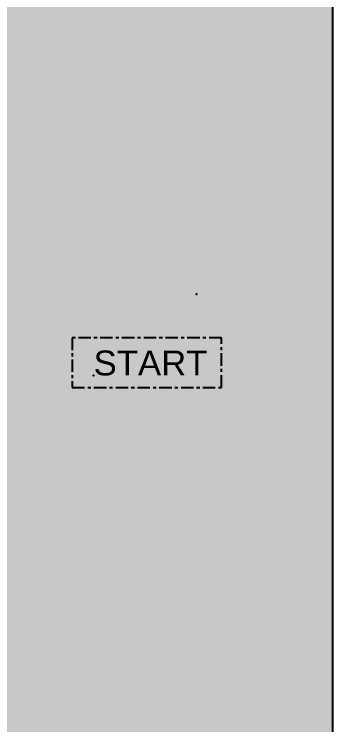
# Model space of a CAD drawing. Header units: millimetres. Extents: x -244126 to 368105, y -173968 to 259060.
# Drawn here: x 361701 to 368105, y 126819 to 141091 of the extents above; entities that cross this region are included whole.
import ezdxf
from ezdxf.lldxf.tags import DXFTag

# ---------------------------------------------------------------- set-up
doc = ezdxf.new("R2010")
doc.units = ezdxf.units.MM
doc.header["$MEASUREMENT"] = 0
doc.linetypes.add('005_GG_TA_LINE', pattern=[13.75, 5, -1.25, 1.25, -1.25, 5])
doc.layers.add('000 - H A T C H', color=8, linetype='Continuous')
doc.layers.add('001 - ASCESSORIES', color=1, linetype='Continuous')
doc.styles.get("Standard").update_dxf_attribs({"font": 'arial.ttf'})
tags = doc.linetypes.add('000-ADD-ATT', pattern='A,0.5,-0.3,["ADD-ATT",Standard,S=0.1,R=0,X=-0.2,Y=-0.05],-0.5', length=1.3).pattern_tags.tags
tags[6] = DXFTag(74, 10)

# ---------------------------------------------------------------- blocks, each defined once
blk = doc.blocks.new('*U4701')
at = {"color": 0, "linetype": '005_GG_TA_LINE'}
blk.add_lwpolyline([(0, 0), (60, 1.818989403545856e-12), (60, 20.00000000000182), (0, 20)], close=True, dxfattribs=at)
for p in [(50, 37.5), (8.581742425833, 4.877933635547379)]:
    blk.add_point(p, dxfattribs=at)
blk.add_attdef('NAMEBLK', (8.581742425833, 4.877933635547379), '', height=10, dxfattribs=at)
blk = doc.blocks.new('000 - MOCKUP_HELP')
at = {"layer": '001 - ASCESSORIES', "color": 3, "linetype": '005_GG_TA_LINE', "xscale": 50, "yscale": 50, "zscale": 50}
blk.add_blockref('*U4701', (25403.57587427204, 373.7233804620628), dxfattribs=at).add_auto_attribs({'NAMEBLK': 'START'})

msp = doc.modelspace()

# ---------------------------------------------------------------- hatches: boundary and pattern name
at = {"layer": '000 - H A T C H', "ltscale": 300}
h = msp.add_hatch(color=57, dxfattribs=at)
h.dxf.hatch_style = 1
h.paths.add_polyline_path([(318944.2057015406, 109313.3415788313), (368104.951574404, 109313.3415788313), (368104.951574404, 155362.7498398463), (318944.2057015406, 155362.7498398463)])

# ---------------------------------------------------------------- linework, layer by layer
at = {"color": 3, "ltscale": 300}
msp.add_lwpolyline([(318944.2057015406, 109313.3415788313), (368104.951574404, 109313.3415788313), (368104.951574404, 155362.7498398463), (318944.2057015406, 155362.7498398463)], close=True, dxfattribs=at)

# ---------------------------------------------------------------- next in the draw order: block references
at = {"color": 3, "linetype": '000-ADD-ATT', "ltscale": 300}
msp.add_blockref('000 - MOCKUP_HELP', (337463.4807898474, 133218.3515817853), dxfattribs=at)

doc.saveas('drawing.dxf')
